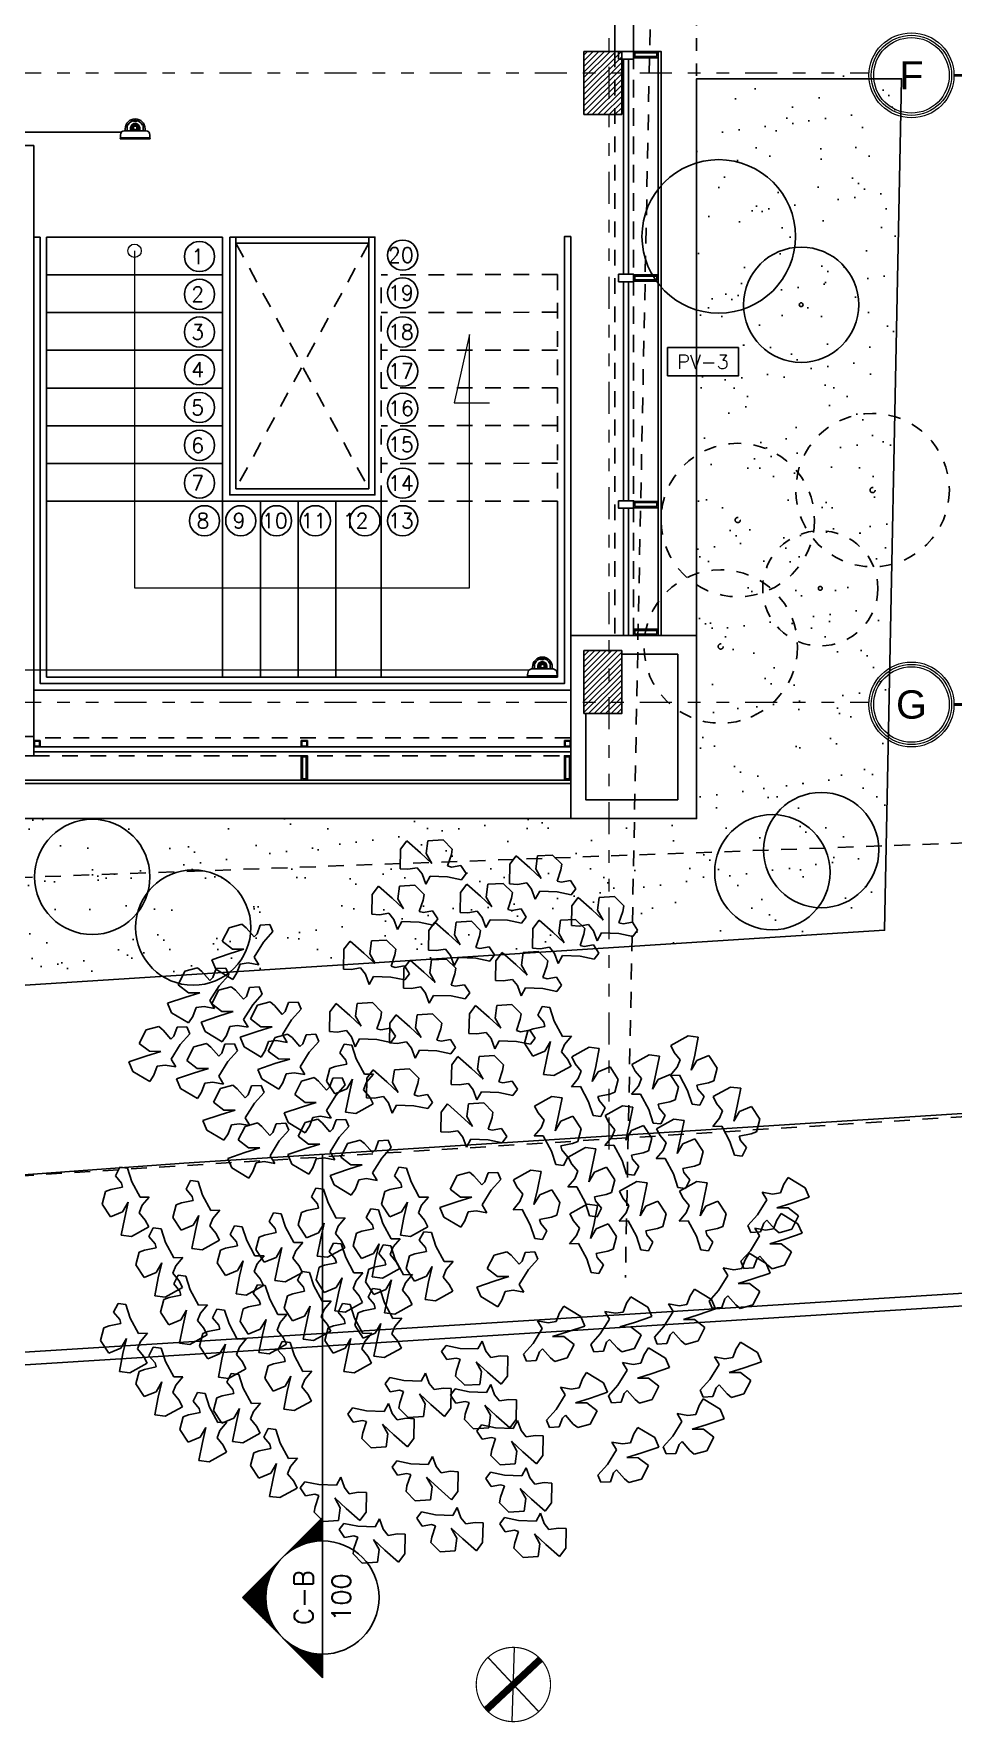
# Model space of a CAD drawing. Header units: millimetres. Extents: x 2056 to 4470, y 1400 to 3101.
# Drawn here: x 2248.54 to 2255.85, y 1509.71 to 1523.13 of the extents above; entities that cross this region are included whole.
import ezdxf
from ezdxf.enums import TextEntityAlignment as Align

# ---------------------------------------------------------------- set-up
doc = ezdxf.new("R2010")
doc.units = ezdxf.units.MM
for name, pattern in [('DIVIDE', [31.75, 12.7, -6.35, 0, -6.35, 0, -6.35]), ('HIDDEN', [9.525, 6.35, -3.175]), ('HIDDEN2', [0.1875, 0.125, -0.0625])]:
    doc.linetypes.add(name, pattern=pattern)
for name, color, linetype in [('0-PROYECCION', 8, 'HIDDEN2'), ('A-252', 252, 'Continuous'), ('A-253', 253, 'Continuous'), ('A-ANNO-DIMS-GRID', 195, 'Continuous'), ('A-ANNO-GLAZ', 124, 'Continuous'), ('A-ANNO-SYMB', 195, 'Continuous'), ('A-ANNO-TEXT', 190, 'Continuous'), ('A-COLS', 6, 'Continuous'), ('A-COLS-HTCH', 8, 'Continuous'), ('A-FLOR', 8, 'Continuous'), ('A-FLOR-STRS', 2, 'Continuous'), ('A-FURN', 252, 'Continuous'), ('A-GRID-COLS', 75, 'DIVIDE'), ('A-LDSP-TREE', 74, 'Continuous'), ('A-PLAN-6', 9, 'Continuous'), ('A-PROY', 15, 'HIDDEN'), ('Cableado', 134, 'Continuous'), ('Camara', 11, 'Continuous')]:
    doc.layers.add(name, color=color, linetype=linetype)
doc.layers.add('A-WALL', color=16, linetype='Continuous', lineweight=30)
doc.layers.add('PL MUEBLES', color=251, linetype='Continuous', lineweight=13)
doc.styles.add('NUEVO', font='SIMPLEX')
doc.styles.add('ROMAN', font='arial.ttf')
doc.styles.add('ROMANS', font='romans')

# ---------------------------------------------------------------- blocks, each defined once
blk = doc.blocks.new('ESCALERA PPAL')
at = {"layer": '0-PROYECCION'}
for p, q in [((4.06, 0.104), (2.66, 0.102)), ((2.66, -1.698), (2.66, 0.102)), ((4.06, 0.104), (4.06, -1.696)), ((4.06, -0.196), (2.66, -0.198)), ((4.06, -0.496), (2.66, -0.498)), ((4.06, -0.796), (2.66, -0.798)), ((4.06, -1.096), (2.66, -1.098)), ((4.06, -1.396), (2.66, -1.398)), ((4.06, -1.696), (2.66, -1.698))]:
    blk.add_line(p, q, dxfattribs=at)
at = {"layer": 'A-ANNO-TEXT'}
for centre in [(1.216, 0.247), (2.83, 0.258), (1.216, -0.053), (2.83, -0.042), (1.216, -0.353), (2.83, -0.352), (1.216, -0.653), (2.83, -0.664), (1.216, -0.953), (2.83, -0.96), (1.216, -1.253), (2.83, -1.246), (1.216, -1.553), (2.83, -1.554), (1.256, -1.853), (1.544, -1.853), (1.828, -1.853), (2.136, -1.853), (2.53, -1.853), (2.83, -1.853)]:
    blk.add_circle(centre, 0.12, dxfattribs=at)
at = {"layer": 'A-FLOR-STRS'}
for p, q in [((0, 0.402), (0, -3.096)), ((0, 0.402), (1.4, 0.402)), ((1.4, 0.402), (1.4, -1.698)), ((0, 0.102), (1.4, 0.102)), ((0, -0.198), (1.4, -0.198)), ((0, -0.498), (1.4, -0.498)), ((0, -0.798), (1.4, -0.798)), ((0, -1.098), (1.4, -1.098)), ((0, -1.398), (1.4, -1.398)), ((2.56, -1.598), (1.506, -1.598)), ((1.4, -1.698), (0, -1.698)), ((1.4, -1.698), (1.4, -3.096)), ((1.4, -1.698), (2.66, -1.698)), ((1.456, -1.648), (2.61, -1.648)), ((1.7, -1.698), (1.7, -3.096)), ((2, -1.698), (2, -3.096)), ((2.3, -1.698), (2.3, -3.096)), ((2.66, -1.698), (2.66, -3.096)), ((4.06, -3.096), (0, -3.096))]:
    blk.add_line(p, q, dxfattribs=at)
blk.add_lwpolyline([(4.06, -1.696), (4.06, -3.096)], dxfattribs=at)
at = {"layer": 'A-FURN'}
for points in [[(-0.05, 0.402), (-0.1, 0.402), (-0.1, -3.198), (4.115, -3.198), (4.165, -3.198), (4.165, 0.405), (4.115, 0.405), (4.116, -3.146), (-0.05, -3.146)], [(1.456, 0.402), (1.506, 0.402), (1.506, -1.598), (2.56, -1.598), (2.56, 0.402), (2.61, 0.402), (2.61, -1.648), (1.456, -1.648)]]:
    blk.add_lwpolyline(points, close=True, dxfattribs=at)
at = {"layer": 'PL MUEBLES'}
for p, q in [((0.7, 0.293), (0.7, -2.387)), ((0.7, -2.387), (1.853, -2.387))]:
    blk.add_line(p, q, dxfattribs=at)
at = {"layer": 'PL MUEBLES', "linetype": 'HIDDEN'}
blk.add_lwpolyline([(1.853, -2.387), (3.36, -2.387), (3.36, -0.372), (3.239, -0.917), (3.52, -0.917)], dxfattribs=at)
at = {"layer": 'PL MUEBLES'}
blk.add_circle((0.7, 0.293), 0.0532, dxfattribs=at)
at = {"layer": 'A-ANNO-TEXT', "style": 'ROMANS'}
for s, p in [('1', (1.202, 0.247)), ('20', (2.816, 0.258)), ('2', (1.202, -0.053)), ('19', (2.816, -0.042)), ('3', (1.202, -0.353)), ('18', (2.816, -0.352)), ('4', (1.202, -0.653)), ('17', (2.816, -0.664)), ('5', (1.202, -0.953)), ('16', (2.816, -0.96)), ('6', (1.202, -1.253)), ('15', (2.816, -1.246)), ('7', (1.202, -1.553)), ('14', (2.816, -1.554)), ('8', (1.243, -1.853)), ('9', (1.53, -1.853)), ('10', (1.814, -1.853)), ('11', (2.123, -1.853)), ('12', (2.456, -1.853)), ('13', (2.816, -1.853))]:
    blk.add_text(s, height=0.12, dxfattribs=at).set_placement(p, align=Align.MIDDLE)
blk = doc.blocks.new('*X14')
at = {"color": 0}
for p, q in [((6.79342, 13.82087), (6.79567, 13.82087)), ((6.79355, 13.821), (6.79554, 13.821)), ((6.79367, 13.82113), (6.79542, 13.82113)), ((6.7938, 13.82125), (6.79529, 13.82125)), ((6.79392, 13.82137), (6.79517, 13.82137)), ((6.79405, 13.8215), (6.79504, 13.8215)), ((6.79417, 13.82162), (6.79492, 13.82162)), ((6.7943, 13.82175), (6.79479, 13.82175)), ((6.7908, 13.81825), (6.79394, 13.81825)), ((6.79092, 13.81837), (6.79817, 13.81837)), ((6.79105, 13.8185), (6.79804, 13.8185)), ((6.79117, 13.81863), (6.79792, 13.81863)), ((6.7913, 13.81875), (6.79779, 13.81875)), ((6.79142, 13.81888), (6.79767, 13.81888)), ((6.79155, 13.819), (6.79754, 13.819)), ((6.79167, 13.81912), (6.79742, 13.81912)), ((6.7918, 13.81925), (6.79729, 13.81925)), ((6.79192, 13.81938), (6.79717, 13.81938)), ((6.79205, 13.8195), (6.79704, 13.8195)), ((6.79217, 13.81963), (6.79692, 13.81963)), ((6.7923, 13.81975), (6.79679, 13.81975)), ((6.79242, 13.81987), (6.79667, 13.81987)), ((6.79255, 13.82), (6.79654, 13.82)), ((6.79267, 13.82013), (6.79642, 13.82013)), ((6.7928, 13.82025), (6.79629, 13.82025)), ((6.79292, 13.82038), (6.79617, 13.82038)), ((6.79305, 13.8205), (6.79604, 13.8205)), ((6.79317, 13.82062), (6.79592, 13.82062)), ((6.7933, 13.82075), (6.79579, 13.82075)), ((6.79514, 13.81825), (6.79829, 13.81825)), ((6.78905, 13.8165), (6.78918, 13.8165)), ((6.78917, 13.81663), (6.78936, 13.81663)), ((6.7893, 13.81675), (6.78954, 13.81675)), ((6.78942, 13.81687), (6.78973, 13.81687)), ((6.78955, 13.817), (6.78993, 13.817)), ((6.78967, 13.81713), (6.79015, 13.81713)), ((6.7898, 13.81725), (6.79038, 13.81725)), ((6.78992, 13.81738), (6.79063, 13.81738)), ((6.79005, 13.8175), (6.7909, 13.8175)), ((6.79017, 13.81762), (6.7912, 13.81762)), ((6.7903, 13.81775), (6.79153, 13.81775)), ((6.79042, 13.81788), (6.79191, 13.81788)), ((6.79055, 13.818), (6.79236, 13.818)), ((6.79067, 13.81813), (6.79293, 13.81813)), ((6.79615, 13.81813), (6.79842, 13.81813)), ((6.79673, 13.818), (6.79854, 13.818)), ((6.79718, 13.81788), (6.79867, 13.81788)), ((6.79756, 13.81775), (6.79879, 13.81775)), ((6.79789, 13.81762), (6.79892, 13.81762)), ((6.79819, 13.8175), (6.79904, 13.8175)), ((6.79846, 13.81738), (6.79917, 13.81738)), ((6.79871, 13.81725), (6.79929, 13.81725)), ((6.79894, 13.81713), (6.79942, 13.81713)), ((6.79915, 13.817), (6.79954, 13.817)), ((6.79936, 13.81687), (6.79967, 13.81687)), ((6.79955, 13.81675), (6.79979, 13.81675)), ((6.79973, 13.81663), (6.79992, 13.81663)), ((6.7999, 13.8165), (6.80004, 13.8165)), ((6.78542, 13.81288), (6.7863, 13.81288)), ((6.78555, 13.813), (6.78635, 13.813)), ((6.78567, 13.81312), (6.78641, 13.81312)), ((6.7858, 13.81325), (6.78647, 13.81325)), ((6.78592, 13.81338), (6.78653, 13.81338)), ((6.78605, 13.8135), (6.7866, 13.8135)), ((6.78617, 13.81363), (6.78667, 13.81363)), ((6.7863, 13.81375), (6.78674, 13.81375)), ((6.78642, 13.81387), (6.78681, 13.81387)), ((6.78655, 13.814), (6.78689, 13.814)), ((6.78667, 13.81413), (6.78697, 13.81413)), ((6.7868, 13.81425), (6.78705, 13.81425)), ((6.78692, 13.81438), (6.78713, 13.81438)), ((6.78705, 13.8145), (6.78722, 13.8145)), ((6.78717, 13.81462), (6.78731, 13.81462)), ((6.80178, 13.81462), (6.80192, 13.81462)), ((6.80187, 13.8145), (6.80204, 13.8145)), ((6.80196, 13.81438), (6.80217, 13.81438)), ((6.80204, 13.81425), (6.80229, 13.81425)), ((6.80212, 13.81413), (6.80242, 13.81413)), ((6.8022, 13.814), (6.80254, 13.814)), ((6.80228, 13.81387), (6.80267, 13.81387)), ((6.80235, 13.81375), (6.80279, 13.81375)), ((6.80242, 13.81363), (6.80292, 13.81363)), ((6.80249, 13.8135), (6.80304, 13.8135)), ((6.80255, 13.81338), (6.80317, 13.81338)), ((6.80262, 13.81325), (6.80329, 13.81325)), ((6.80268, 13.81312), (6.80342, 13.81312)), ((6.80273, 13.813), (6.80354, 13.813)), ((6.80279, 13.81288), (6.80367, 13.81288)), ((6.78267, 13.81012), (6.78558, 13.81012)), ((6.7828, 13.81025), (6.7856, 13.81025)), ((6.78292, 13.81038), (6.78561, 13.81038)), ((6.78305, 13.8105), (6.78563, 13.8105)), ((6.78317, 13.81062), (6.78565, 13.81062)), ((6.7833, 13.81075), (6.78567, 13.81075)), ((6.78342, 13.81087), (6.78569, 13.81087)), ((6.78355, 13.811), (6.78571, 13.811)), ((6.78367, 13.81113), (6.78574, 13.81113)), ((6.7838, 13.81125), (6.78576, 13.81125)), ((6.78392, 13.81137), (6.78579, 13.81137)), ((6.78405, 13.8115), (6.78582, 13.8115)), ((6.78417, 13.81162), (6.78586, 13.81162)), ((6.7843, 13.81175), (6.78589, 13.81175)), ((6.78442, 13.81188), (6.78593, 13.81188)), ((6.78455, 13.812), (6.78597, 13.812)), ((6.78467, 13.81212), (6.78601, 13.81212)), ((6.7848, 13.81225), (6.78605, 13.81225)), ((6.78492, 13.81237), (6.7861, 13.81237)), ((6.78505, 13.8125), (6.78614, 13.8125)), ((6.78517, 13.81263), (6.78619, 13.81263)), ((6.7853, 13.81275), (6.78624, 13.81275)), ((6.80284, 13.81275), (6.80379, 13.81275)), ((6.8029, 13.81263), (6.80392, 13.81263)), ((6.80294, 13.8125), (6.80404, 13.8125)), ((6.80299, 13.81237), (6.80417, 13.81237)), ((6.80304, 13.81225), (6.80429, 13.81225)), ((6.80308, 13.81212), (6.80442, 13.81212)), ((6.80312, 13.812), (6.80454, 13.812)), ((6.80316, 13.81188), (6.80467, 13.81188)), ((6.8032, 13.81175), (6.80479, 13.81175)), ((6.80323, 13.81162), (6.80492, 13.81162)), ((6.80326, 13.8115), (6.80504, 13.8115)), ((6.80329, 13.81137), (6.80517, 13.81137)), ((6.80332, 13.81125), (6.80529, 13.81125)), ((6.80335, 13.81113), (6.80542, 13.81113)), ((6.80338, 13.811), (6.80554, 13.811)), ((6.8034, 13.81087), (6.80567, 13.81087)), ((6.80342, 13.81075), (6.80579, 13.81075)), ((6.80344, 13.81062), (6.80592, 13.81062)), ((6.80346, 13.8105), (6.80604, 13.8105)), ((6.80348, 13.81038), (6.80617, 13.81038)), ((6.80349, 13.81025), (6.80629, 13.81025)), ((6.8035, 13.81012), (6.80642, 13.81012)), ((6.78205, 13.8095), (6.78555, 13.8095)), ((6.78217, 13.80963), (6.78555, 13.80963)), ((6.7823, 13.80975), (6.78556, 13.80975)), ((6.78242, 13.80987), (6.78556, 13.80987)), ((6.78255, 13.81), (6.78557, 13.81)), ((6.80351, 13.81), (6.80654, 13.81)), ((6.80352, 13.80987), (6.80667, 13.80987)), ((6.80353, 13.80975), (6.80679, 13.80975)), ((6.80354, 13.80963), (6.80692, 13.80963)), ((6.80354, 13.8095), (6.80704, 13.8095))]:
    blk.add_line(p, q, dxfattribs=at)
blk = doc.blocks.new('C-DN1')
at = {"color": 0, "linetype": 'Continuous'}
for p, q in [((-0.04163, 0), (-0.03526, 0.00636)), ((-0.0289, 0), (-0.03526, 0.00636)), ((-0.0289, 0), (-0.04163, 0))]:
    blk.add_line(p, q, dxfattribs=at)
at = {"color": 0}
blk.add_line((0, 0), (-0.0289, 0), dxfattribs=at)
at = {"color": 0, "linetype": 'Continuous'}
blk.add_circle((-0.03526, 0), 0.0045, dxfattribs=at)
at = {"color": 0, "linetype": 'Continuous', "xscale": 0.5, "yscale": 0.5, "zscale": 0.5}
blk.add_blockref('*X14', (-3.43254, -6.90464), dxfattribs=at)
at = {"color": 124, "linetype": 'Continuous', "style": 'NUEVO', "flags": 4}
for tag, p in [('CORTE', (-0.03526, 0.0015)), ('PLANO', (-0.03526, -0.0015))]:
    blk.add_attdef(tag, text='', height=0.0015, dxfattribs=at).set_placement(p, align=Align.MIDDLE_CENTER)
blk = doc.blocks.new('A$C5DF50C27')
at = {"linetype": 'HIDDEN2'}
for centre, radius in [((2.791, 2.847), 0.937), ((1.145, 2.481), 0.937), ((2.791, 2.847), 0.0314), ((1.145, 2.481), 0.0314), ((2.152, 1.647), 0.703), ((0.937, 0.937), 0.937), ((2.152, 1.647), 0.0236), ((0.937, 0.937), 0.0314)]:
    blk.add_circle(centre, radius, dxfattribs=at)
blk = doc.blocks.new('PERSIANA PPAL')
for points, elevation in [([(-14.695, -0.195), (-14.695, 0), (-14.645, 0), (-14.645, -0.195)], -0.229), ([(-4.661, -0.195), (-4.661, 0), (-4.611, 0), (-4.611, -0.195)], -0.458), ([(-14.685, -0.185), (-14.685, -0.01), (-14.655, -0.01), (-14.655, -0.185)], -0.229), ([(-4.651, -0.185), (-4.651, -0.01), (-4.621, -0.01), (-4.621, -0.185)], -0.458)]:
    blk.add_lwpolyline(points, close=True, dxfattribs=dict(elevation=elevation))
for points in [[(-9.701, -0.195), (-9.701, 0), (-9.651, 0), (-9.651, -0.195)], [(-7.181, -0.195), (-7.181, 0), (-7.131, 0), (-7.131, -0.195)], [(-2.141, -0.195), (-2.141, 0), (-2.091, 0), (-2.091, -0.195)], [(-0.05, -0.195), (-0.05, 0), (0, 0), (0, -0.195)], [(-12.195, -0.195), (-12.195, 0), (-12.145, 0), (-12.145, -0.195)], [(-12.185, -0.185), (-12.185, -0.01), (-12.155, -0.01), (-12.155, -0.185)], [(-9.691, -0.185), (-9.691, -0.01), (-9.661, -0.01), (-9.661, -0.185)], [(-7.171, -0.185), (-7.171, -0.01), (-7.141, -0.01), (-7.141, -0.185)], [(-2.131, -0.185), (-2.131, -0.01), (-2.101, -0.01), (-2.101, -0.185)], [(-0.04, -0.185), (-0.04, -0.01), (-0.01, -0.01), (-0.01, -0.185)], [(-14.695, -0.22), (-14.695, -0.195), (0, -0.195), (0, -0.22)]]:
    blk.add_lwpolyline(points, close=True)
blk = doc.blocks.new('P-V')
blk.add_lwpolyline([(-0.00375, -0.003), (-0.00375, 0), (0.00375, 0), (0.00375, -0.003)], close=True)
at = {"style": 'NUEVO', "flags": 4}
blk.add_attdef('PV', text='', height=0.0015, dxfattribs=at).set_placement((0, -0.0015), align=Align.MIDDLE_CENTER)
blk = doc.blocks.new('BRANCHS', base_point=(1.4853, 0.588))
at = {"color": 0, "linetype": 'ByBlock', "ltscale": 0.01}
for p, q in [((1.5146, 0.6522), (1.4864, 0.6366)), ((1.4864, 0.6366), (1.4921, 0.6254)), ((1.5313, 0.6501), (1.5146, 0.6522)), ((1.5255, 0.6211), (1.5313, 0.6501)), ((1.4921, 0.6254), (1.5019, 0.6135)), ((1.5019, 0.6135), (1.4971, 0.6014)), ((1.5199, 0.5964), (1.5255, 0.6211)), ((1.5292, 0.6122), (1.5199, 0.5964)), ((1.5487, 0.6203), (1.5292, 0.6122)), ((1.5622, 0.5996), (1.5487, 0.6203)), ((1.4971, 0.6014), (1.4858, 0.588)), ((1.4858, 0.588), (1.5005, 0.5883)), ((1.5005, 0.5883), (1.5139, 0.5633)), ((1.5482, 0.5759), (1.5568, 0.5791)), ((1.5568, 0.5791), (1.5622, 0.5996)), ((1.5139, 0.5633), (1.5211, 0.5412)), ((1.5291, 0.572), (1.5482, 0.5759)), ((1.5308, 0.5654), (1.5291, 0.572)), ((1.5407, 0.5536), (1.5308, 0.5654)), ((1.5336, 0.5396), (1.5407, 0.5536)), ((1.5211, 0.5412), (1.5336, 0.5396))]:
    blk.add_line(p, q, dxfattribs=at)
blk = doc.blocks.new('TREES')
at = {"color": 0, "linetype": 'ByBlock'}
for p, xscale, yscale, zscale, rotation in [((-0.01223, 0.15325), 0.3048, 0.3048, 0.3048, 59.99999999999999), ((0.04209, 0.14573), 0.3048, 0.3048, 0.3048, 59.99999999999999), ((-0.02626, 0.13071), 0.3048, 0.3048, 0.3048, 59.99999999999999), ((0.01756, 0.13166), 0.3048, 0.3048, 0.3048, 59.99999999999999), ((0.07276, 0.12509), 0.3048, 0.3048, 0.3048, 59.99999999999999), ((0.00179, 0.11287), 0.3048, 0.3048, 0.3048, 59.99999999999999), ((0.05347, 0.11382), 0.3048, 0.3048, 0.3048, 59.99999999999999), ((-0.09487, 0.1132), 0.3048000000000001, 0.3048000000000001, 0.3048000000000001, 120), ((-0.04028, 0.1035), 0.3048, 0.3048, 0.3048, 59.99999999999999), ((0.03507, 0.09785), 0.3048, 0.3048, 0.3048, 59.99999999999999), ((-0.11678, 0.09161), 0.3048000000000001, 0.3048000000000001, 0.3048000000000001, 120), ((-0.01048, 0.0941), 0.3048, 0.3048, 0.3048, 59.99999999999999), ((-0.10013, 0.08224), 0.3048000000000001, 0.3048000000000001, 0.3048000000000001, 120), ((-0.08085, 0.07472), 0.3048000000000001, 0.3048000000000001, 0.3048000000000001, 120), ((-0.04728, 0.07251), 0.3048, 0.3048, 0.3048, 59.99999999999999), ((0.02194, 0.07157), 0.3048, 0.3048, 0.3048, 59.99999999999999), ((-0.01749, 0.06687), 0.3048, 0.3048, 0.3048, 59.99999999999999), ((0.06024, 0.07792), 0.3048, 0.3048, 0.3048, 180), ((-0.13605, 0.06252), 0.3048000000000001, 0.3048000000000001, 0.3048000000000001, 120), ((-0.0721, 0.05875), 0.3048000000000001, 0.3048000000000001, 0.3048000000000001, 120), ((-0.1124, 0.05406), 0.3048000000000001, 0.3048000000000001, 0.3048000000000001, 120), ((0.01317, 0.04623), 0.3048, 0.3048, 0.3048, 59.99999999999999), ((-0.0379, 0.05915), 0.3048, 0.3048, 0.3048, 180), ((-0.02888, 0.03966), 0.3048, 0.3048, 0.3048, 59.99999999999999), ((-0.09925, 0.03341), 0.3048000000000001, 0.3048000000000001, 0.3048000000000001, 120), ((-0.05895, 0.03716), 0.3048000000000001, 0.3048000000000001, 0.3048000000000001, 120), ((0.00792, 0.02276), 0.3048, 0.3048, 0.3048, 59.99999999999999), ((-0.08698, 0.01465), 0.3048000000000001, 0.3048000000000001, 0.3048000000000001, 120), ((-0.0572, 0.01652), 0.3048000000000001, 0.3048000000000001, 0.3048000000000001, 120), ((-0.03616, 0.00618), 0.3048000000000001, 0.3048000000000001, 0.3048000000000001, 120), ((0.01815, -0.00977), 0.3048000000000001, 0.3048000000000001, 0.3048000000000001, 120), ((-0.14919, -0.00187), 0.3048, 0.3048, 0.3048, 180), ((-0.01073, -0.00187), 0.3048, 0.3048, 0.3048, 180), ((0.15452, 0.00067), 0.3048000000000001, 0.3048000000000001, 0.3048000000000001, 299.9999999999999), ((-0.11414, -0.00844), 0.3048, 0.3048, 0.3048, 180), ((-0.05192, -0.01219), 0.3048, 0.3048, 0.3048, 180), ((-0.02475, -0.02253), 0.3048, 0.3048, 0.3048, 180), ((0.15102, -0.01717), 0.3048000000000001, 0.3048000000000001, 0.3048000000000001, 299.9999999999999), ((-0.09222, -0.03098), 0.3048, 0.3048, 0.3048, 180), ((-0.07295, -0.02441), 0.3048, 0.3048, 0.3048, 180), ((-0.13254, -0.0319), 0.3048, 0.3048, 0.3048, 180), ((-0.04315, -0.03942), 0.3048, 0.3048, 0.3048, 180), ((0.00153, -0.0338), 0.3048, 0.3048, 0.3048, 180), ((0.03655, -0.0492), 0.3048000000000001, 0.3048000000000001, 0.3048000000000001, 120), ((-0.01862, -0.04037), 0.3048, 0.3048, 0.3048, 180), ((0.13525, -0.03688), 0.3048000000000001, 0.3048000000000001, 0.3048000000000001, 299.9999999999999), ((-0.12027, -0.05539), 0.3048, 0.3048, 0.3048, 180), ((-0.05894, -0.05351), 0.3048, 0.3048, 0.3048, 180), ((-0.08084, -0.06009), 0.3048, 0.3048, 0.3048, 180), ((-0.02388, -0.06196), 0.3048, 0.3048, 0.3048, 180), ((0.07655, -0.05847), 0.3048000000000001, 0.3048000000000001, 0.3048000000000001, 299.9999999999999), ((0.10809, -0.05472), 0.3048000000000001, 0.3048000000000001, 0.3048000000000001, 299.9999999999999), ((-0.15005, -0.06946), 0.3048, 0.3048, 0.3048, 180), ((-0.10099, -0.07228), 0.3048, 0.3048, 0.3048, 180), ((-0.03879, -0.06946), 0.3048, 0.3048, 0.3048, 180), ((0.04325, -0.06317), 0.3048000000000001, 0.3048000000000001, 0.3048000000000001, 299.9999999999999), ((0.01583, -0.07316), 0.3047999999999997, 0.3047999999999997, 0.3047999999999997, 240), ((-0.06857, -0.08825), 0.3048, 0.3048, 0.3048, 180), ((0.0853, -0.08383), 0.3048000000000001, 0.3048000000000001, 0.3048000000000001, 299.9999999999999), ((0.13087, -0.08101), 0.3048000000000001, 0.3048000000000001, 0.3048000000000001, 299.9999999999999), ((-0.13254, -0.09105), 0.3048, 0.3048, 0.3048, 180), ((-0.01222, -0.08913), 0.3047999999999997, 0.3047999999999997, 0.3047999999999997, 240), ((-0.09399, -0.10419), 0.3048, 0.3048, 0.3048, 180), ((0.02022, -0.09475), 0.3047999999999997, 0.3047999999999997, 0.3047999999999997, 240), ((0.05463, -0.09603), 0.3048000000000001, 0.3048000000000001, 0.3048000000000001, 299.9999999999999), ((-0.11062, -0.11359), 0.3048, 0.3048, 0.3048, 180), ((-0.03062, -0.10414), 0.3047999999999997, 0.3047999999999997, 0.3047999999999997, 240), ((0.11247, -0.10917), 0.3048000000000001, 0.3048000000000001, 0.3048000000000001, 299.9999999999999), ((0.03335, -0.11259), 0.3047999999999997, 0.3047999999999997, 0.3047999999999997, 240), ((-0.07559, -0.13143), 0.3048, 0.3048, 0.3048, 180), ((0.08005, -0.12326), 0.3048000000000001, 0.3048000000000001, 0.3048000000000001, 299.9999999999999), ((-0.0087, -0.13043), 0.3047999999999997, 0.3047999999999997, 0.3047999999999997, 240), ((-0.05427, -0.14075), 0.3047999999999997, 0.3047999999999997, 0.3047999999999997, 240), ((0.03773, -0.13606), 0.3047999999999997, 0.3047999999999997, 0.3047999999999997, 240), ((0.00357, -0.15577), 0.3047999999999997, 0.3047999999999997, 0.3047999999999997, 240), ((-0.03499, -0.16142), 0.3047999999999997, 0.3047999999999997, 0.3047999999999997, 240), ((0.04475, -0.15859), 0.3047999999999997, 0.3047999999999997, 0.3047999999999997, 240)]:
    blk.add_blockref('BRANCHS', p, dxfattribs=dict(at, xscale=xscale, yscale=yscale, zscale=zscale, rotation=rotation))
at = {"color": 0, "linetype": 'ByBlock', "xscale": 0.3048, "yscale": 0.3048, "zscale": 0.3048}
for p in [(0.10896, 0.05849), (0.05989, 0.05287), (0.08969, 0.04912), (0.12999, 0.03315), (0.04149, 0.02846), (0.07654, 0.02376), (0.10196, 0.01719), (0.05814, 0.00312), (0.03097, -0.00815), (0.08356, -0.0138), (0.11334, -0.0138), (0.05902, -0.02504)]:
    blk.add_blockref('BRANCHS', p, dxfattribs=at)
blk = doc.blocks.new('ARBOL22')
at = {"color": 0, "linetype": 'ByBlock', "xscale": 12, "yscale": 12, "zscale": 12}
blk.add_blockref('TREES', (0.04, 0.15), dxfattribs=at)
blk = doc.blocks.new('lote')
at = {"layer": '0-PROYECCION'}
for points in [[(28.221, 54.476), (28.818, 37.127), (28.646, 33.967), (28.512, 27.473), (28.196, 12.156)], [(37.431, 15.842), (-0.829, 14.473)], [(37.644, 13.851), (-0.617, 11.481)]]:
    blk.add_lwpolyline(points, dxfattribs=at)
at = {"layer": 'A-252'}
blk.add_lwpolyline([(-0.375, 49.905), (7.108, 49.863), (10.408, 50.016), (15.054, 49.898), (25.409, 49.965), (28.021, 50.037), (33.37, 50.224), (33.837, 36.855), (33.651, 33.418), (33.389, 19.765), (33.242, 13.607), (28.462, 13.306), (24.689, 13.069), (16.727, 12.496), (9.254, 12.098), (2.53, 11.676)], dxfattribs=at)
at = {"layer": 'A-FLOR'}
for points in [[(36.168, 15.632), (36.117, 14.503, -0.384571), (33.284, 12.178), (28.189, 11.863, 0.000036), (28.189, 11.863), (14.091, 10.989)], [(36.268, 15.63), (36.216, 14.495, -0.384673), (33.285, 12.078), (28.196, 11.763), (14.097, 10.89)]]:
    blk.add_lwpolyline(points, format="xyb", dxfattribs=at)
at = {"layer": 'A-LDSP-TREE', "xscale": 1.334976788812123, "yscale": 1.334976788695813, "zscale": 1.334976788816951, "rotation": 359.9499525791124}
blk.add_blockref('ARBOL22', (26.752, 12.627), dxfattribs=at)
blk = doc.blocks.new('EJE LETRA')
at = {"const_width": 0.06}
blk.add_lwpolyline([(2.068, 0), (1.7, 0)], dxfattribs=at)
at = {"linetype": 'Continuous', "lineweight": 9}
for radius in [0.9, 0.85, 0.8]:
    blk.add_circle((0.8, 0), radius, dxfattribs=at)
at = {"lineweight": 9, "style": 'ROMAN'}
blk.add_attdef('A', (0.601, -0.273), '', height=0.6, dxfattribs=at)
blk = doc.blocks.new('EJES 3P')
at = {"layer": 'A-COLS-HTCH'}
h = blk.add_hatch(dxfattribs=at)
h.set_pattern_fill('ANSI31', color=256, scale=0.01, style=0)
h.set_pattern_definition([(45, (-989029.081113, -1733137.365745), (-0.02245064030267, 0.02245064030267), [])])
h.paths.add_polyline_path([(19.17, 8.751), (19.47, 8.751), (19.47, 8.251), (19.17, 8.251)])
h = blk.add_hatch(dxfattribs=at)
h.set_pattern_fill('ANSI31', color=256, scale=0.01, style=0)
h.set_pattern_definition([(45, (-989029.080906, -1733142.275292), (-0.02245064030267, 0.02245064030267), [])])
h.paths.add_polyline_path([(19.17, 3.991), (19.47, 3.991), (19.47, 3.491), (19.17, 3.491)])
at = {"layer": 'A-COLS'}
for points in [[(19.17, 8.751), (19.47, 8.751), (19.47, 8.251), (19.17, 8.251)], [(19.17, 3.991), (19.47, 3.991), (19.47, 3.491), (19.17, 3.491)]]:
    blk.add_lwpolyline(points, close=True, dxfattribs=at)
at = {"layer": 'A-GRID-COLS', "lineweight": 9, "ltscale": 0.02}
blk.add_line((19.37, 0.026), (19.37, 37.139), dxfattribs=at)
for points in [[(-3.765, 8.581), (21.433, 8.581)], [(-3.765, 3.581), (21.433, 3.581)]]:
    blk.add_lwpolyline(points, dxfattribs=at)
at = {"layer": 'A-ANNO-DIMS-GRID'}
ref = blk.add_blockref('EJE LETRA', (21.472, 8.562, -0.229), dxfattribs=dict(at, xscale=0.375, yscale=0.3749999850988388, zscale=0.375))
ref.add_attrib('A', 'F', dxfattribs={"layer": '0', "lineweight": 9, "height": 0.225, "style": 'ROMAN'}).set_placement((21.772, 8.562, -0.229), align=Align.MIDDLE_CENTER)
ref = blk.add_blockref('EJE LETRA', (21.472, 3.562, -0.229), dxfattribs=dict(at, xscale=0.375, yscale=0.3749999850988388, zscale=0.375))
ref.add_attrib('A', 'G', dxfattribs={"layer": '0', "lineweight": 9, "height": 0.225, "style": 'ROMAN'}).set_placement((21.772, 3.562, -0.229), align=Align.MIDDLE_CENTER)
blk = doc.blocks.new('Camara-B')
at = {"layer": 'Camara'}
for points in [[(-0.0297, 0.0145), (-0.0298, 0.016), (0.0293, 0.016), (0.0292, 0.0145)], [(0.0292, 0.0145), (0.0292, 0.0143), (-0.0297, 0.0143), (-0.0297, 0.0145)]]:
    blk.add_lwpolyline(points, close=True, dxfattribs=at)
for points in [[(-0.0297, 0.0139, 0.072126), (-0.0279, 0.0033, 0.171597), (-0.0271, 0.0023, 0.084432), (-0.022, 0.0001, 0.060784), (-0.0216, 0), (0.021, 0, 0.060784), (0.0215, 0.0001, 0.084432), (0.0266, 0.0023, 0.171597), (0.0274, 0.0033, 0.072126), (0.0292, 0.0139)], [(-0.0199, 0), (-0.0199, -0.0037, 1), (0.0194, -0.0037), (0.0194, 0)], [(-0.015, -0.011, 0.641525), (0.0145, -0.011), (0.0155, -0.0107), (0.0155, 0), (0.0087, 0), (0.0087, -0.0054, -1), (-0.0092, -0.0054), (-0.0092, 0), (-0.016, 0), (-0.016, -0.0107)], [(-0.0067, 0), (-0.0067, -0.0054, 1), (0.0062, -0.0054), (0.0062, 0), (0.0058, 0), (0.0058, -0.0054, -1), (-0.0063, -0.0054), (-0.0063, 0)], [(0.0029, -0.0006), (0.0029, -0.0008, -0.541232), (0.0027, -0.0009, 0.302819), (-0.0033, -0.0009, -0.541232), (-0.0034, -0.0008), (-0.0034, -0.0006, 3.288548)], [(0.0027, -0.0189, 1), (0.0027, -0.0184), (-0.0032, -0.0184, 1), (-0.0032, -0.0189)], [(0.0021, -0.0194, 1), (0.0021, -0.019), (-0.0026, -0.019, 1), (-0.0026, -0.0194)], [(0.0015, -0.02, 1), (0.0015, -0.0195), (-0.002, -0.0195, 1), (-0.002, -0.02)]]:
    blk.add_lwpolyline(points, format="xyb", close=True, dxfattribs=at)
blk.add_circle((-0.0003, -0.0055), 0.00358, dxfattribs=at)

msp = doc.modelspace()

# ---------------------------------------------------------------- hatches: boundary and pattern name
at = {"layer": 'A-PLAN-6'}
h = msp.add_hatch(dxfattribs=at)
h.set_pattern_fill('AR-SAND', color=256, scale=0.01, style=0)
h.set_pattern_definition([(37.5, (-986811.49958, -1731597.15156), (-0.01600031296, 0.48941323733), [0, -0.38608, 0, -0.4318, 0, -0.41275]), (7.5, (-986811.4996, -1731597.15156), (0.44952328314, 0.71682510057), [0, -0.20828, 0, -0.34798, 0, -0.13335]), (327.5, (-986811.812, -1731597.15156), (0.79099237024, 0.00143718468), [0, -0.127, 0, -0.4572, 0, -0.5969]), (317.5, (-986811.812, -1731597.15156), (0.76355645247, 0.22292932326), [0, -0.0635, 0, -0.29972, 0, -0.3429])])
h.paths.add_polyline_path([(2240.114, 1516.89), (2240.231, 1515.038), (2255.303, 1516.003), (2255.439, 1522.812), (2253.81, 1522.77), (2253.81, 1516.89)])

# ---------------------------------------------------------------- linework, layer by layer
at = {"layer": '0-PROYECCION', "elevation": 0.229}
for points in [[(2253.16, 1522.986), (2253.16, 1518.346), (2253.31, 1518.346), (2253.31, 1522.986)], [(2248.545, 1517.39), (2252.81, 1517.39), (2252.81, 1517.533), (2248.545, 1517.533)]]:
    msp.add_lwpolyline(points, close=True, dxfattribs=at)
at = {"layer": '0-PROYECCION', "elevation": 0}
msp.add_lwpolyline([(2253.31, 1522.986), (2253.31, 1518.346)], dxfattribs=at)
at = {"layer": '0-PROYECCION'}
for points in [[(2251.205, 1521.462), (2250.151, 1519.512)], [(2250.151, 1521.462), (2251.205, 1519.512)]]:
    msp.add_lwpolyline(points, dxfattribs=at)
at = {"layer": 'A-252'}
for points, elevation in [([(2253.505, 1522.936), (2253.31, 1522.936), (2253.31, 1522.986), (2253.505, 1522.986)], 0.229), ([(2253.53, 1518.346), (2253.505, 1518.346), (2253.505, 1522.986), (2253.53, 1522.986)], 0.687), ([(2253.495, 1522.946), (2253.32, 1522.946), (2253.32, 1522.976), (2253.495, 1522.976)], 0.229), ([(2253.505, 1521.161), (2253.31, 1521.161), (2253.31, 1521.211), (2253.505, 1521.211)], 0.229), ([(2253.495, 1521.171), (2253.32, 1521.171), (2253.32, 1521.201), (2253.495, 1521.201)], 0.229), ([(2253.505, 1519.361), (2253.31, 1519.361), (2253.31, 1519.411), (2253.505, 1519.411)], 0.229), ([(2253.495, 1519.371), (2253.32, 1519.371), (2253.32, 1519.401), (2253.495, 1519.401)], 0.229), ([(2253.505, 1518.346), (2253.31, 1518.346), (2253.31, 1518.396), (2253.505, 1518.396)], 0.458), ([(2253.495, 1518.356), (2253.32, 1518.356), (2253.32, 1518.386), (2253.495, 1518.386)], 0.458)]:
    msp.add_lwpolyline(points, close=True, dxfattribs=dict(at, elevation=elevation))
at = {"layer": 'A-ANNO-GLAZ'}
for points in [[(2253.19, 1522.986), (2253.31, 1522.986), (2253.31, 1522.926), (2253.19, 1522.926)], [(2253.19, 1521.216), (2253.31, 1521.216), (2253.31, 1521.156), (2253.19, 1521.156)], [(2253.19, 1519.416), (2253.31, 1519.416), (2253.31, 1519.356), (2253.19, 1519.356)]]:
    msp.add_lwpolyline(points, close=True, dxfattribs=at)
at = {"layer": 'A-ANNO-GLAZ', "ltscale": 1.5}
for points in [[(2253.23, 1521.216), (2253.23, 1522.926), (2253.27, 1522.926), (2253.27, 1521.216)], [(2253.23, 1519.416), (2253.23, 1521.156), (2253.27, 1521.156), (2253.27, 1519.416)], [(2253.23, 1518.346), (2253.23, 1519.356), (2253.27, 1519.356), (2253.27, 1518.346)]]:
    msp.add_lwpolyline(points, dxfattribs=at)
at = {"layer": 'A-ANNO-GLAZ', "ltscale": 1.5, "elevation": 0.229}
for points in [[(2248.545, 1517.51), (2248.595, 1517.51), (2248.595, 1517.46), (2248.545, 1517.46)], [(2248.55, 1517.505), (2248.59, 1517.505), (2248.59, 1517.465), (2248.55, 1517.465)], [(2252.81, 1517.42), (2248.545, 1517.42), (2248.545, 1517.46), (2252.81, 1517.46)]]:
    msp.add_lwpolyline(points, close=True, dxfattribs=at)
at = {"layer": 'A-ANNO-GLAZ', "ltscale": 1.5}
for points in [[(2250.669, 1517.51), (2250.719, 1517.51), (2250.719, 1517.46), (2250.669, 1517.46)], [(2250.674, 1517.505), (2250.714, 1517.505), (2250.714, 1517.465), (2250.674, 1517.465)], [(2252.76, 1517.51), (2252.81, 1517.51), (2252.81, 1517.46), (2252.76, 1517.46)], [(2252.765, 1517.505), (2252.805, 1517.505), (2252.805, 1517.465), (2252.765, 1517.465)]]:
    msp.add_lwpolyline(points, close=True, dxfattribs=at)
at = {"layer": 'A-ANNO-TEXT', "lineweight": 9}
msp.add_line((2252.345, 1509.714), (2252.364, 1510.304), dxfattribs=at)
at = {"layer": 'A-ANNO-TEXT', "lineweight": 9, "const_width": 0.00923}
msp.add_lwpolyline([(2252.153, 1510.224, 0.414214), (2252.139, 1509.807, 0.414214), (2252.556, 1509.793, 0.414214), (2252.57, 1510.211, 0.414214), (2252.153, 1510.224, -0.219374)], format="xyb", dxfattribs=at)
at = {"layer": 'A-ANNO-TEXT', "lineweight": 9}
for points, const_width in [([(2252.139, 1509.807), (2252.57, 1510.211)], 0.0554), ([(2252.556, 1509.793), (2252.153, 1510.224)], 0.0111)]:
    msp.add_lwpolyline(points, dxfattribs=dict(at, const_width=const_width))
at = {"layer": 'A-FURN'}
msp.add_lwpolyline([(2250.151, 1521.512), (2251.205, 1521.512), (2251.205, 1521.462), (2250.151, 1521.462), (2250.151, 1521.512)], dxfattribs=at)
at = {"layer": 'A-PLAN-6'}
msp.add_lwpolyline([(2240.114, 1516.89), (2240.114, 1515.031), (2255.303, 1516.003), (2255.438, 1522.77), (2253.81, 1522.77), (2253.81, 1516.89)], close=True, dxfattribs=at)
for centre, radius in [((2253.986, 1521.517), 0.61), ((2254.641, 1520.974), 0.458), ((2254.641, 1520.974), 0.0153), ((2254.8, 1516.64), 0.458), ((2254.8, 1516.64), 0.458), ((2249.009, 1516.427), 0.458), ((2254.412, 1516.464), 0.458), ((2249.811, 1516.024), 0.458)]:
    msp.add_circle(centre, radius, dxfattribs=at)
at = {"layer": 'A-PROY', "ltscale": 0.01}
msp.add_lwpolyline([(2253.31, 1550.892), (2253.81, 1550.892), (2253.81, 1516.89), (2253.31, 1516.89)], dxfattribs=at)
at = {"layer": 'A-PROY', "ltscale": 0.05}
msp.add_lwpolyline([(2233.4, 1543.169), (2233.4, 1517.39), (2233.4, 1516.89), (2252.81, 1516.89)], dxfattribs=at)
at = {"layer": 'A-WALL', "elevation": 0.229}
for points in [[(2253.31, 1527.347), (2253.31, 1522.986), (2253.16, 1522.986), (2253.16, 1524.919), (2253.16, 1524.919)], [(2247.495, 1517.543), (2248.545, 1517.543), (2248.545, 1517.39), (2245.679, 1517.39), (2245.679, 1517.543), (2245.881, 1517.543), (2245.881, 1518.041), (2246.001, 1518.041), (2246.001, 1517.543), (2246.001, 1517.543), (2246.001, 1517.543), (2246.001, 1517.543), (2246.001, 1517.543), (2247.375, 1517.543), (2247.375, 1518.841), (2246.802, 1518.841)], [(2252.81, 1518.346), (2253.81, 1518.346), (2253.81, 1516.89), (2252.81, 1516.89), (2252.81, 1518.346)]]:
    msp.add_lwpolyline(points, dxfattribs=at)
at = {"layer": 'A-WALL'}
for points in [[(2248.321, 1522.24), (2248.545, 1522.24)], [(2248.545, 1522.24), (2248.545, 1517.533), (2248.545, 1517.533), (2248.545, 1517.533), (2248.545, 1517.533)]]:
    msp.add_lwpolyline(points, dxfattribs=at)
at = {"layer": 'A-WALL', "elevation": 0.229}
msp.add_lwpolyline([(2252.93, 1517.726), (2253.217, 1517.726), (2253.217, 1518.196), (2253.66, 1518.196), (2253.66, 1517.04), (2252.93, 1517.04)], close=True, dxfattribs=at)
at = {"layer": 'Cableado', "lineweight": 30}
for p, q in [((2249.241, 1522.346), (2241.152, 1522.346)), ((2252.477, 1518.071), (2241.155, 1518.078))]:
    msp.add_line(p, q, dxfattribs=at)

# ---------------------------------------------------------------- block references
msp.add_blockref('ESCALERA PPAL', (2248.645, 1521.11))
at = {"layer": 'A-252'}
msp.add_blockref('PERSIANA PPAL', (2252.81, 1517.39, 0.229), dxfattribs=at)
at = {"layer": 'A-253', "rotation": 0.05004741709467889}
msp.add_blockref('lote', (2225.059, 1501.062), dxfattribs=at)
at = {"layer": 'A-ANNO-DIMS-GRID'}
msp.add_blockref('EJES 3P', (2233.745, 1514.235), dxfattribs=at)
at = {"layer": 'A-ANNO-GLAZ', "xscale": 75, "yscale": 75, "zscale": 75}
msp.add_blockref('P-V', (2253.861, 1520.633), dxfattribs=at).add_auto_attribs({'PV': 'PV-3'})
at = {"layer": 'A-ANNO-SYMB'}
ref = msp.add_blockref('C-DN1', (2250.838, 1514.226, 0.229), dxfattribs=dict(at, xscale=100, yscale=100, zscale=100, rotation=90))
ref.add_attrib('CORTE', 'C-B', dxfattribs={"layer": '0', "color": 0, "linetype": 'Continuous', "height": 0.15, "rotation": 90, "style": 'NUEVO', "flags": 4}).set_placement((2250.688, 1510.7, 0.229), align=Align.MIDDLE_CENTER)
ref.add_attrib('PLANO', '100', dxfattribs={"layer": '0', "color": 0, "linetype": 'Continuous', "height": 0.15, "rotation": 90, "style": 'NUEVO', "flags": 4}).set_placement((2250.988, 1510.7, 0.229), align=Align.MIDDLE_CENTER)
at = {"layer": 'A-PLAN-6', "xscale": 0.6508411064278334, "yscale": 0.6508411064278334, "zscale": 0.650841106477516}
msp.add_blockref('A$C5DF50C27', (2253.392, 1517.648), dxfattribs=at)
at = {"layer": 'Camara', "xscale": 4, "yscale": 4, "zscale": 4}
for p, rotation in [((2249.349, 1522.357), 179.9999999793739), ((2252.584, 1518.08), 180)]:
    msp.add_blockref('Camara-B', p, dxfattribs=dict(at, rotation=rotation))

doc.saveas('drawing.dxf')
